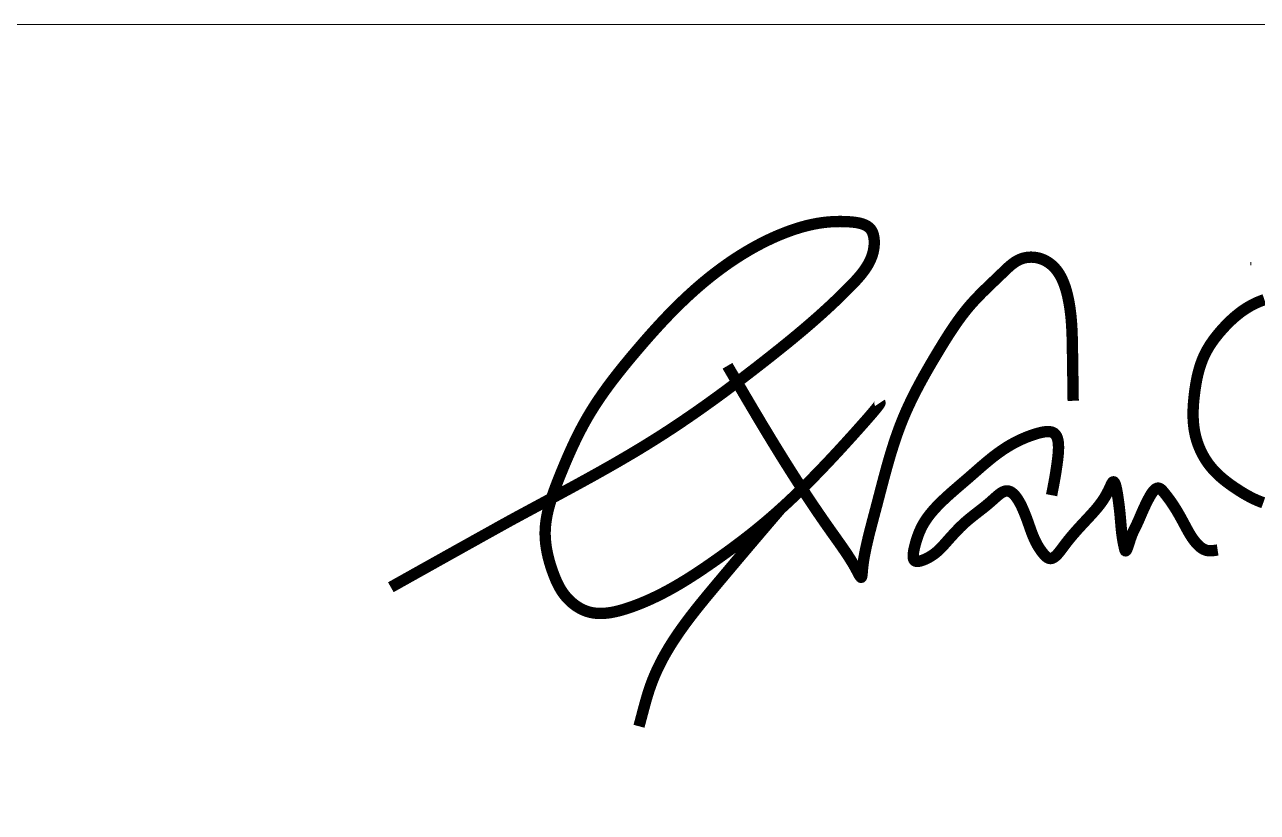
# Model space of a CAD drawing. Header units: metres. Extents: x -1559856 to -1559563, y 43807 to 43972.
# Drawn here: x -1559722.51 to -1559716.46, y 43886.98 to 43890.85 of the extents above; entities that cross this region are included whole.
import ezdxf

# ---------------------------------------------------------------- set-up
doc = ezdxf.new("R2010")
doc.units = ezdxf.units.M
doc.header["$LTSCALE"] = 750
doc.header["$MEASUREMENT"] = 0
doc.layers.get('0').update_dxf_attribs({"lineweight": 5})
doc.layers.add('LOCATION_PLAN', color=7, linetype='Continuous', lineweight=0)

msp = doc.modelspace()

# ---------------------------------------------------------------- linework, layer by layer
at = {"color": 7, "ltscale": 0.2}
msp.add_line((-1559729.0595, 43890.84643, -138700.08236), (-1559701.9239, 43890.84643, -138700.08236), dxfattribs=at)
at = {"color": 7}
msp.add_line((-1559716.49187, 43889.66715, -18333.44595), (-1559716.49187, 43889.68052, -18333.44595), dxfattribs=at)
at = {"color": 5, "lineweight": 100, "ltscale": 0.25, "const_width": 0.05565}
for points in [[(-1559720.71277, 43888.08669), (-1559720.71263, 43888.08677), (-1559720.71253, 43888.08683), (-1559720.7124, 43888.0869), (-1559720.71222, 43888.087), (-1559720.71199, 43888.08713), (-1559720.71169, 43888.0873), (-1559720.71149, 43888.08741), (-1559720.71127, 43888.08754), (-1559720.71101, 43888.08768), (-1559720.7107, 43888.08786), (-1559720.71034, 43888.08806), (-1559720.70991, 43888.0883), (-1559720.7094, 43888.08859), (-1559720.70879, 43888.08894), (-1559720.70843, 43888.08913), (-1559720.70805, 43888.08935), (-1559720.70762, 43888.08959), (-1559720.70716, 43888.08985), (-1559720.70664, 43888.09014), (-1559720.70607, 43888.09047), (-1559720.70543, 43888.09082), (-1559720.70473, 43888.09122), (-1559720.70395, 43888.09166), (-1559720.70307, 43888.09215), (-1559720.7021, 43888.09269), (-1559720.70157, 43888.09299), (-1559720.70101, 43888.09331), (-1559720.70041, 43888.09364), (-1559720.69978, 43888.09399), (-1559720.69912, 43888.09437), (-1559720.69841, 43888.09477), (-1559720.69765, 43888.09519), (-1559720.69685, 43888.09564), (-1559720.696, 43888.09612), (-1559720.69509, 43888.09663), (-1559720.69413, 43888.09717), (-1559720.6931, 43888.09775), (-1559720.692, 43888.09836), (-1559720.69083, 43888.09902), (-1559720.68958, 43888.09972), (-1559720.68824, 43888.10047), (-1559720.68681, 43888.10127), (-1559720.68528, 43888.10213), (-1559720.68364, 43888.10305), (-1559720.68278, 43888.10353), (-1559720.68188, 43888.10404), (-1559720.68095, 43888.10456), (-1559720.67999, 43888.10509), (-1559720.679, 43888.10565), (-1559720.67797, 43888.10623), (-1559720.6769, 43888.10683), (-1559720.67579, 43888.10745), (-1559720.67464, 43888.10809), (-1559720.67345, 43888.10876), (-1559720.67221, 43888.10946), (-1559720.67093, 43888.11018), (-1559720.66959, 43888.11092), (-1559720.66821, 43888.1117), (-1559720.66677, 43888.1125), (-1559720.66528, 43888.11334), (-1559720.66373, 43888.11421), (-1559720.66212, 43888.11511), (-1559720.66045, 43888.11605), (-1559720.65871, 43888.11702), (-1559720.6569, 43888.11803), (-1559720.65502, 43888.11908), (-1559720.65306, 43888.12018), (-1559720.65103, 43888.12132), (-1559720.64892, 43888.1225), (-1559720.64672, 43888.12373), (-1559720.64443, 43888.12501), (-1559720.64205, 43888.12635), (-1559720.63957, 43888.12773), (-1559720.63699, 43888.12918), (-1559720.63431, 43888.13068), (-1559720.63151, 43888.13224), (-1559720.63007, 43888.13305), (-1559720.6286, 43888.13387), (-1559720.6271, 43888.13471), (-1559720.62557, 43888.13557), (-1559720.62401, 43888.13644), (-1559720.62241, 43888.13734), (-1559720.62079, 43888.13825), (-1559720.61913, 43888.13917), (-1559720.61743, 43888.14012), (-1559720.6157, 43888.14109), (-1559720.61394, 43888.14208), (-1559720.61214, 43888.14308), (-1559720.6103, 43888.14411), (-1559720.60843, 43888.14516), (-1559720.60652, 43888.14623), (-1559720.60456, 43888.14732), (-1559720.60257, 43888.14843), (-1559720.60054, 43888.14957), (-1559720.59847, 43888.15073), (-1559720.59635, 43888.15191), (-1559720.59419, 43888.15312), (-1559720.59199, 43888.15435), (-1559720.58974, 43888.15561), (-1559720.58745, 43888.15689), (-1559720.58511, 43888.1582), (-1559720.58273, 43888.15953), (-1559720.58029, 43888.1609), (-1559720.57781, 43888.16228), (-1559720.57528, 43888.1637), (-1559720.5727, 43888.16514), (-1559720.57006, 43888.16662), (-1559720.56738, 43888.16812), (-1559720.56464, 43888.16965), (-1559720.56185, 43888.17121), (-1559720.559, 43888.1728), (-1559720.5561, 43888.17442), (-1559720.55314, 43888.17607), (-1559720.55013, 43888.17776), (-1559720.54706, 43888.17947), (-1559720.54393, 43888.18122), (-1559720.54075, 43888.183), (-1559720.5375, 43888.18482), (-1559720.53419, 43888.18667), (-1559720.53083, 43888.18855), (-1559720.5274, 43888.19046), (-1559720.52391, 43888.19241), (-1559720.52036, 43888.1944), (-1559720.51675, 43888.19642), (-1559720.51307, 43888.19847), (-1559720.50933, 43888.20056), (-1559720.50553, 43888.20269), (-1559720.50166, 43888.20485), (-1559720.49773, 43888.20704), (-1559720.49374, 43888.20927), (-1559720.48968, 43888.21154), (-1559720.48556, 43888.21384), (-1559720.48137, 43888.21618), (-1559720.47712, 43888.21855), (-1559720.47281, 43888.22096), (-1559720.46843, 43888.22341), (-1559720.464, 43888.22588), (-1559720.4595, 43888.2284), (-1559720.45494, 43888.23094), (-1559720.45032, 43888.23352), (-1559720.44564, 43888.23614), (-1559720.4409, 43888.23878), (-1559720.43611, 43888.24146), (-1559720.43126, 43888.24417), (-1559720.42635, 43888.2469), (-1559720.4214, 43888.24967), (-1559720.41639, 43888.25247), (-1559720.41133, 43888.25529), (-1559720.40623, 43888.25814), (-1559720.40108, 43888.26101), (-1559720.39589, 43888.26391), (-1559720.39066, 43888.26683), (-1559720.38539, 43888.26977), (-1559720.38008, 43888.27273), (-1559720.37474, 43888.27571), (-1559720.36938, 43888.2787), (-1559720.35857, 43888.28473), (-1559720.34768, 43888.29081), (-1559720.32579, 43888.30302), (-1559720.31485, 43888.30912), (-1559720.30395, 43888.3152), (-1559720.29313, 43888.32123), (-1559720.28776, 43888.32422), (-1559720.28243, 43888.32719), (-1559720.27713, 43888.33015), (-1559720.27187, 43888.33307), (-1559720.26666, 43888.33598), (-1559720.2615, 43888.33885), (-1559720.2564, 43888.34169), (-1559720.25135, 43888.3445), (-1559720.24637, 43888.34728), (-1559720.24146, 43888.35002), (-1559720.23661, 43888.35271), (-1559720.23184, 43888.35537), (-1559720.22715, 43888.35798), (-1559720.22254, 43888.36055), (-1559720.21802, 43888.36306), (-1559720.21358, 43888.36553), (-1559720.20923, 43888.36795), (-1559720.20498, 43888.37031), (-1559720.20083, 43888.37263), (-1559720.19677, 43888.37488), (-1559720.19281, 43888.37708), (-1559720.18896, 43888.37922), (-1559720.18521, 43888.38131), (-1559720.18156, 43888.38333), (-1559720.17803, 43888.3853), (-1559720.17459, 43888.3872), (-1559720.17127, 43888.38905), (-1559720.16805, 43888.39083), (-1559720.16495, 43888.39256), (-1559720.16195, 43888.39422), (-1559720.15905, 43888.39582), (-1559720.15627, 43888.39737), (-1559720.15359, 43888.39885), (-1559720.15101, 43888.40028), (-1559720.14854, 43888.40165), (-1559720.14616, 43888.40296), (-1559720.14389, 43888.40422), (-1559720.14172, 43888.40542), (-1559720.13964, 43888.40657), (-1559720.13765, 43888.40767), (-1559720.13575, 43888.40871), (-1559720.13395, 43888.40971), (-1559720.13222, 43888.41066), (-1559720.13058, 43888.41157), (-1559720.12901, 43888.41243), (-1559720.12752, 43888.41325), (-1559720.1261, 43888.41403), (-1559720.12475, 43888.41477), (-1559720.12346, 43888.41548), (-1559720.12223, 43888.41615), (-1559720.12106, 43888.41679), (-1559720.11994, 43888.4174), (-1559720.11887, 43888.41799), (-1559720.11784, 43888.41855), (-1559720.11686, 43888.41909), (-1559720.11591, 43888.41961), (-1559720.11409, 43888.42059), (-1559720.11237, 43888.42153), (-1559720.1107, 43888.42243), (-1559720.08434, 43888.4367), (-1559720.03158, 43888.46514), (-1559719.97878, 43888.49352), (-1559719.92598, 43888.52189), (-1559719.87322, 43888.55031), (-1559719.84685, 43888.56457), (-1559719.82051, 43888.57886), (-1559719.7942, 43888.5932), (-1559719.76791, 43888.6076), (-1559719.74166, 43888.62205), (-1559719.71545, 43888.63658), (-1559719.68928, 43888.65118), (-1559719.66315, 43888.66588), (-1559719.63708, 43888.68066), (-1559719.61106, 43888.69555), (-1559719.58511, 43888.71055), (-1559719.57215, 43888.71809), (-1559719.55921, 43888.72566), (-1559719.54629, 43888.73327), (-1559719.53339, 43888.7409), (-1559719.5205, 43888.74857), (-1559719.50763, 43888.75628), (-1559719.49479, 43888.76402), (-1559719.48196, 43888.77179), (-1559719.46915, 43888.77961), (-1559719.45637, 43888.78746), (-1559719.4436, 43888.79535), (-1559719.43086, 43888.80328), (-1559719.41814, 43888.81126), (-1559719.40544, 43888.81927), (-1559719.39276, 43888.82733), (-1559719.38011, 43888.83543), (-1559719.36749, 43888.84358), (-1559719.35488, 43888.85176), (-1559719.3423, 43888.85998), (-1559719.32974, 43888.86825), (-1559719.31721, 43888.87655), (-1559719.3047, 43888.88488), (-1559719.29221, 43888.89326), (-1559719.27975, 43888.90167), (-1559719.2673, 43888.91012), (-1559719.25489, 43888.9186), (-1559719.24249, 43888.92711), (-1559719.23012, 43888.93566), (-1559719.21777, 43888.94424), (-1559719.20544, 43888.95285), (-1559719.19314, 43888.96149), (-1559719.18086, 43888.97016), (-1559719.1686, 43888.97886), (-1559719.15636, 43888.98759), (-1559719.14415, 43888.99635), (-1559719.13196, 43889.00513), (-1559719.1198, 43889.01394), (-1559719.10765, 43889.02277), (-1559719.08343, 43889.04052), (-1559719.0593, 43889.05835), (-1559719.03526, 43889.07627), (-1559719.01131, 43889.09427), (-1559718.98745, 43889.11234), (-1559718.96368, 43889.13048), (-1559718.94, 43889.14868), (-1559718.91641, 43889.16693), (-1559718.89291, 43889.18523), (-1559718.86949, 43889.20358), (-1559718.84616, 43889.22196), (-1559718.82292, 43889.24039), (-1559718.79977, 43889.25889), (-1559718.77671, 43889.27747), (-1559718.76521, 43889.2868), (-1559718.75373, 43889.29616), (-1559718.74228, 43889.30555), (-1559718.73085, 43889.31498), (-1559718.71944, 43889.32444), (-1559718.70805, 43889.33394), (-1559718.69668, 43889.34348), (-1559718.68534, 43889.35307), (-1559718.67401, 43889.3627), (-1559718.66271, 43889.37239), (-1559718.65143, 43889.38212), (-1559718.64018, 43889.39191), (-1559718.62894, 43889.40176), (-1559718.61773, 43889.41166), (-1559718.60654, 43889.42163), (-1559718.59537, 43889.43166), (-1559718.58422, 43889.44176), (-1559718.5731, 43889.45193), (-1559718.56199, 43889.46217), (-1559718.55091, 43889.47249), (-1559718.53985, 43889.48288), (-1559718.52881, 43889.49335), (-1559718.5178, 43889.50391), (-1559718.5068, 43889.51455), (-1559718.49583, 43889.52527), (-1559718.48488, 43889.53609), (-1559718.47395, 43889.547), (-1559718.46305, 43889.558), (-1559718.45217, 43889.5691), (-1559718.44675, 43889.5747), (-1559718.44137, 43889.58033), (-1559718.43603, 43889.58599), (-1559718.43073, 43889.59169), (-1559718.42549, 43889.59743), (-1559718.42032, 43889.60322), (-1559718.41523, 43889.60906), (-1559718.41022, 43889.61496), (-1559718.40531, 43889.6209), (-1559718.40051, 43889.62691), (-1559718.39815, 43889.62993), (-1559718.39582, 43889.63298), (-1559718.39352, 43889.63603), (-1559718.39125, 43889.63911), (-1559718.38902, 43889.6422), (-1559718.38682, 43889.64531), (-1559718.38465, 43889.64844), (-1559718.38253, 43889.65158), (-1559718.38044, 43889.65475), (-1559718.37839, 43889.65793), (-1559718.37638, 43889.66113), (-1559718.37441, 43889.66436), (-1559718.37249, 43889.6676), (-1559718.37061, 43889.67086), (-1559718.36878, 43889.67415), (-1559718.36699, 43889.67746), (-1559718.36525, 43889.68078), (-1559718.36356, 43889.68413), (-1559718.36191, 43889.68751), (-1559718.36032, 43889.69091), (-1559718.35878, 43889.69433), (-1559718.3573, 43889.69777), (-1559718.35587, 43889.70124), (-1559718.35449, 43889.70473), (-1559718.35318, 43889.70825), (-1559718.35192, 43889.7118), (-1559718.35072, 43889.71537), (-1559718.34958, 43889.71896), (-1559718.3485, 43889.72259), (-1559718.34748, 43889.72624), (-1559718.34653, 43889.72992), (-1559718.34565, 43889.73362), (-1559718.34483, 43889.73736), (-1559718.34408, 43889.74112), (-1559718.3434, 43889.74492), (-1559718.34278, 43889.74874), (-1559718.34224, 43889.75259), (-1559718.34177, 43889.75648), (-1559718.34138, 43889.76039), (-1559718.34106, 43889.76433), (-1559718.34081, 43889.76831), (-1559718.34065, 43889.7723), (-1559718.34057, 43889.7763), (-1559718.34058, 43889.78031), (-1559718.34068, 43889.78432), (-1559718.34087, 43889.78831), (-1559718.34116, 43889.79228), (-1559718.34155, 43889.79623), (-1559718.34204, 43889.80014), (-1559718.34264, 43889.804), (-1559718.34335, 43889.80782), (-1559718.34375, 43889.80971), (-1559718.34418, 43889.81158), (-1559718.34464, 43889.81343), (-1559718.34512, 43889.81527), (-1559718.34564, 43889.81708), (-1559718.34619, 43889.81888), (-1559718.34677, 43889.82066), (-1559718.34738, 43889.82242), (-1559718.34802, 43889.82415), (-1559718.34869, 43889.82586), (-1559718.3494, 43889.82754), (-1559718.35014, 43889.8292), (-1559718.35091, 43889.83084), (-1559718.35172, 43889.83244), (-1559718.35256, 43889.83402), (-1559718.35344, 43889.83557), (-1559718.35435, 43889.83708), (-1559718.3553, 43889.83857), (-1559718.35628, 43889.84002), (-1559718.3573, 43889.84144), (-1559718.35836, 43889.84283), (-1559718.35945, 43889.84418), (-1559718.36058, 43889.8455), (-1559718.36175, 43889.84678), (-1559718.36295, 43889.84803), (-1559718.36418, 43889.84925), (-1559718.36545, 43889.85043), (-1559718.36675, 43889.85158), (-1559718.36809, 43889.8527), (-1559718.36945, 43889.85379), (-1559718.37085, 43889.85485), (-1559718.37227, 43889.85588), (-1559718.37373, 43889.85689), (-1559718.37521, 43889.85786), (-1559718.37672, 43889.8588), (-1559718.37826, 43889.85971), (-1559718.37982, 43889.8606), (-1559718.38142, 43889.86146), (-1559718.38303, 43889.8623), (-1559718.38467, 43889.8631), (-1559718.38634, 43889.86388), (-1559718.38803, 43889.86464), (-1559718.39147, 43889.86608), (-1559718.395, 43889.86742), (-1559718.39861, 43889.86867), (-1559718.40229, 43889.86984), (-1559718.40604, 43889.87092), (-1559718.40986, 43889.87192), (-1559718.41373, 43889.87284), (-1559718.41766, 43889.87369), (-1559718.42163, 43889.87447), (-1559718.42564, 43889.87518), (-1559718.42969, 43889.87584), (-1559718.43377, 43889.87643), (-1559718.43788, 43889.87697), (-1559718.44201, 43889.87746), (-1559718.44615, 43889.87791), (-1559718.4503, 43889.87831), (-1559718.45445, 43889.87867), (-1559718.4586, 43889.879), (-1559718.46688, 43889.87956), (-1559718.47509, 43889.88002), (-1559718.48325, 43889.88038), (-1559718.49134, 43889.88064), (-1559718.49938, 43889.8808), (-1559718.50736, 43889.88086), (-1559718.51529, 43889.88083), (-1559718.52316, 43889.8807), (-1559718.53097, 43889.88048), (-1559718.53874, 43889.88017), (-1559718.54646, 43889.87977), (-1559718.55412, 43889.87928), (-1559718.56174, 43889.8787), (-1559718.56932, 43889.87804), (-1559718.57685, 43889.87729), (-1559718.58434, 43889.87645), (-1559718.59179, 43889.87554), (-1559718.5992, 43889.87454), (-1559718.60657, 43889.87346), (-1559718.61391, 43889.8723), (-1559718.62121, 43889.87107), (-1559718.62847, 43889.86976), (-1559718.6357, 43889.86838), (-1559718.64291, 43889.86692), (-1559718.65008, 43889.86539), (-1559718.65723, 43889.86379), (-1559718.66434, 43889.86212), (-1559718.67144, 43889.86038), (-1559718.67851, 43889.85857), (-1559718.68556, 43889.8567), (-1559718.69259, 43889.85476), (-1559718.69959, 43889.85277), (-1559718.70659, 43889.85071), (-1559718.71356, 43889.84859), (-1559718.72052, 43889.84641), (-1559718.72747, 43889.84417), (-1559718.7344, 43889.84187), (-1559718.74133, 43889.83952), (-1559718.74825, 43889.83712), (-1559718.75515, 43889.83466), (-1559718.76205, 43889.83216), (-1559718.76895, 43889.8296), (-1559718.77583, 43889.82698), (-1559718.78271, 43889.82432), (-1559718.78957, 43889.82161), (-1559718.79643, 43889.81885), (-1559718.80327, 43889.81604), (-1559718.81011, 43889.81318), (-1559718.81694, 43889.81027), (-1559718.82375, 43889.80731), (-1559718.83056, 43889.80431), (-1559718.83735, 43889.80126), (-1559718.84413, 43889.79817), (-1559718.8509, 43889.79502), (-1559718.85766, 43889.79184), (-1559718.86441, 43889.78861), (-1559718.87114, 43889.78533), (-1559718.87786, 43889.78201), (-1559718.88457, 43889.77865), (-1559718.89127, 43889.77525), (-1559718.89795, 43889.7718), (-1559718.90461, 43889.76831), (-1559718.91127, 43889.76478), (-1559718.91791, 43889.76121), (-1559718.92453, 43889.7576), (-1559718.93114, 43889.75395), (-1559718.93773, 43889.75026), (-1559718.94431, 43889.74653), (-1559718.95087, 43889.74277), (-1559718.95742, 43889.73896), (-1559718.96395, 43889.73512), (-1559718.97046, 43889.73125), (-1559718.97695, 43889.72733), (-1559718.98343, 43889.72339), (-1559718.98989, 43889.7194), (-1559718.99634, 43889.71538), (-1559719.00276, 43889.71133), (-1559719.00917, 43889.70725), (-1559719.01556, 43889.70313), (-1559719.02192, 43889.69898), (-1559719.02827, 43889.69479), (-1559719.0346, 43889.69058), (-1559719.04091, 43889.68633), (-1559719.0472, 43889.68206), (-1559719.05347, 43889.67775), (-1559719.05972, 43889.67342), (-1559719.06595, 43889.66905), (-1559719.07216, 43889.66466), (-1559719.07834, 43889.66024), (-1559719.08451, 43889.65579), (-1559719.09065, 43889.65132), (-1559719.09677, 43889.64681), (-1559719.10286, 43889.64229), (-1559719.10894, 43889.63773), (-1559719.11499, 43889.63315), (-1559719.12102, 43889.62855), (-1559719.12702, 43889.62393), (-1559719.133, 43889.61928), (-1559719.13895, 43889.6146), (-1559719.15079, 43889.60519), (-1559719.16253, 43889.59569), (-1559719.17418, 43889.5861), (-1559719.18574, 43889.57643), (-1559719.19721, 43889.56667), (-1559719.20859, 43889.55684), (-1559719.21988, 43889.54692), (-1559719.23109, 43889.53692), (-1559719.24223, 43889.52685), (-1559719.25328, 43889.51671), (-1559719.26425, 43889.50649), (-1559719.27515, 43889.4962), (-1559719.28598, 43889.48584), (-1559719.29674, 43889.47541), (-1559719.30742, 43889.46492), (-1559719.31805, 43889.45436), (-1559719.3286, 43889.44374), (-1559719.33909, 43889.43305), (-1559719.34953, 43889.42231), (-1559719.3599, 43889.41151), (-1559719.37022, 43889.40066), (-1559719.38048, 43889.38975), (-1559719.39069, 43889.37879), (-1559719.40085, 43889.36777), (-1559719.41097, 43889.35671), (-1559719.42103, 43889.3456), (-1559719.43105, 43889.33445), (-1559719.44103, 43889.32325), (-1559719.45097, 43889.31201), (-1559719.46087, 43889.30073), (-1559719.47074, 43889.28941), (-1559719.48057, 43889.27805), (-1559719.49036, 43889.26666), (-1559719.50013, 43889.25523), (-1559719.50987, 43889.24377), (-1559719.51959, 43889.23228), (-1559719.52927, 43889.22076), (-1559719.53893, 43889.20921), (-1559719.54854, 43889.19762), (-1559719.55812, 43889.186), (-1559719.56764, 43889.17434), (-1559719.57712, 43889.16264), (-1559719.58654, 43889.1509), (-1559719.59591, 43889.13911), (-1559719.6052, 43889.12728), (-1559719.61443, 43889.11541), (-1559719.62359, 43889.10348), (-1559719.63267, 43889.09151), (-1559719.64166, 43889.07948), (-1559719.65057, 43889.0674), (-1559719.65939, 43889.05526), (-1559719.66812, 43889.04307), (-1559719.67674, 43889.03082), (-1559719.68526, 43889.01851), (-1559719.69367, 43889.00614), (-1559719.69784, 43888.99993), (-1559719.70197, 43888.9937), (-1559719.70608, 43888.98746), (-1559719.71015, 43888.9812), (-1559719.71419, 43888.97492), (-1559719.71821, 43888.96863), (-1559719.72219, 43888.96232), (-1559719.72614, 43888.95599), (-1559719.73006, 43888.94965), (-1559719.73394, 43888.94328), (-1559719.73779, 43888.9369), (-1559719.7416, 43888.9305), (-1559719.74538, 43888.92408), (-1559719.74913, 43888.91765), (-1559719.75284, 43888.91119), (-1559719.75652, 43888.90472), (-1559719.76016, 43888.89823), (-1559719.76377, 43888.89172), (-1559719.76735, 43888.88519), (-1559719.7709, 43888.87865), (-1559719.77442, 43888.87209), (-1559719.77791, 43888.86551), (-1559719.78137, 43888.85892), (-1559719.78481, 43888.8523), (-1559719.79159, 43888.83903), (-1559719.79826, 43888.82569), (-1559719.80483, 43888.81229), (-1559719.81131, 43888.79883), (-1559719.81769, 43888.7853), (-1559719.82399, 43888.77172), (-1559719.8302, 43888.75808), (-1559719.83634, 43888.74438), (-1559719.8424, 43888.73063), (-1559719.8484, 43888.71682), (-1559719.85433, 43888.70296), (-1559719.86021, 43888.68905), (-1559719.86604, 43888.67509), (-1559719.87181, 43888.66108), (-1559719.87755, 43888.64703), (-1559719.88324, 43888.63292), (-1559719.88891, 43888.61878), (-1559719.89452, 43888.60459), (-1559719.90007, 43888.59036), (-1559719.90551, 43888.57609), (-1559719.90818, 43888.56893), (-1559719.91082, 43888.56177), (-1559719.91342, 43888.5546), (-1559719.91597, 43888.54742), (-1559719.91848, 43888.54022), (-1559719.92094, 43888.53302), (-1559719.92334, 43888.52581), (-1559719.92569, 43888.51859), (-1559719.92797, 43888.51136), (-1559719.93019, 43888.50412), (-1559719.93234, 43888.49687), (-1559719.93442, 43888.48961), (-1559719.93643, 43888.48234), (-1559719.93836, 43888.47506), (-1559719.9402, 43888.46777), (-1559719.94196, 43888.46047), (-1559719.94363, 43888.45317), (-1559719.9452, 43888.44585), (-1559719.94668, 43888.43853), (-1559719.94806, 43888.4312), (-1559719.94934, 43888.42386), (-1559719.95051, 43888.41651), (-1559719.95156, 43888.40915), (-1559719.95251, 43888.40179), (-1559719.95333, 43888.39441), (-1559719.95404, 43888.38703), (-1559719.95462, 43888.37964), (-1559719.95507, 43888.37224), (-1559719.95524, 43888.36854), (-1559719.95539, 43888.36483), (-1559719.9555, 43888.36113), (-1559719.95557, 43888.35742), (-1559719.95561, 43888.35371), (-1559719.95562, 43888.35), (-1559719.95559, 43888.34628), (-1559719.95552, 43888.34257), (-1559719.95543, 43888.33885), (-1559719.9553, 43888.33514), (-1559719.95494, 43888.3277), (-1559719.95445, 43888.32026), (-1559719.95384, 43888.31282), (-1559719.9531, 43888.30538), (-1559719.95225, 43888.29794), (-1559719.95128, 43888.2905), (-1559719.95019, 43888.28307), (-1559719.949, 43888.27565), (-1559719.9477, 43888.26823), (-1559719.94629, 43888.26082), (-1559719.94478, 43888.25342), (-1559719.94317, 43888.24604), (-1559719.94146, 43888.23866), (-1559719.93967, 43888.2313), (-1559719.93778, 43888.22396), (-1559719.9358, 43888.21663), (-1559719.93374, 43888.20933), (-1559719.9316, 43888.20204), (-1559719.92939, 43888.19477), (-1559719.92709, 43888.18753), (-1559719.92473, 43888.18031), (-1559719.92229, 43888.17312), (-1559719.91979, 43888.16595), (-1559719.91722, 43888.15881), (-1559719.9146, 43888.15171), (-1559719.9119, 43888.14463), (-1559719.90914, 43888.1376), (-1559719.9063, 43888.1306), (-1559719.90337, 43888.12366), (-1559719.90034, 43888.11677), (-1559719.8972, 43888.10994), (-1559719.8956, 43888.10654), (-1559719.89396, 43888.10317), (-1559719.89229, 43888.09981), (-1559719.89058, 43888.09647), (-1559719.88885, 43888.09314), (-1559719.88708, 43888.08984), (-1559719.88528, 43888.08656), (-1559719.88344, 43888.08329), (-1559719.88156, 43888.08005), (-1559719.87965, 43888.07683), (-1559719.8777, 43888.07363), (-1559719.8757, 43888.07045), (-1559719.87367, 43888.0673), (-1559719.87159, 43888.06417), (-1559719.86947, 43888.06107), (-1559719.86731, 43888.05799), (-1559719.8651, 43888.05493), (-1559719.86284, 43888.05191), (-1559719.86054, 43888.04891), (-1559719.85819, 43888.04594), (-1559719.85579, 43888.043), (-1559719.85334, 43888.04008), (-1559719.85084, 43888.0372), (-1559719.8483, 43888.03435), (-1559719.84571, 43888.03154), (-1559719.84308, 43888.02876), (-1559719.84041, 43888.02601), (-1559719.83769, 43888.02331), (-1559719.83493, 43888.02064), (-1559719.83213, 43888.01801), (-1559719.8293, 43888.01542), (-1559719.82642, 43888.01288), (-1559719.82351, 43888.01037), (-1559719.82056, 43888.00792), (-1559719.81757, 43888.0055), (-1559719.81455, 43888.00314), (-1559719.8115, 43888.00082), (-1559719.80841, 43887.99856), (-1559719.80529, 43887.99634), (-1559719.80214, 43887.99418), (-1559719.79896, 43887.99207), (-1559719.79575, 43887.99001), (-1559719.79251, 43887.98801), (-1559719.78925, 43887.98607), (-1559719.78596, 43887.98419), (-1559719.78265, 43887.98236), (-1559719.77931, 43887.9806), (-1559719.77594, 43887.97889), (-1559719.77256, 43887.97725), (-1559719.76915, 43887.97568), (-1559719.76573, 43887.97417), (-1559719.76228, 43887.97272), (-1559719.75881, 43887.97135), (-1559719.75533, 43887.97004), (-1559719.75183, 43887.96881), (-1559719.74832, 43887.96764), (-1559719.74479, 43887.96655), (-1559719.74124, 43887.96553), (-1559719.73768, 43887.96459), (-1559719.73411, 43887.96371), (-1559719.73053, 43887.9629), (-1559719.72693, 43887.96216), (-1559719.72332, 43887.96148), (-1559719.7197, 43887.96087), (-1559719.71606, 43887.96032), (-1559719.71242, 43887.95984), (-1559719.70876, 43887.95942), (-1559719.7051, 43887.95906), (-1559719.70142, 43887.95876), (-1559719.69773, 43887.95852), (-1559719.69404, 43887.95834), (-1559719.69033, 43887.95821), (-1559719.68662, 43887.95815), (-1559719.6829, 43887.95813), (-1559719.67917, 43887.95817), (-1559719.67544, 43887.95826), (-1559719.6717, 43887.95841), (-1559719.66795, 43887.9586), (-1559719.66419, 43887.95884), (-1559719.66043, 43887.95914), (-1559719.65667, 43887.95947), (-1559719.65289, 43887.95986), (-1559719.64912, 43887.96029), (-1559719.64534, 43887.96077), (-1559719.64156, 43887.96128), (-1559719.63777, 43887.96184), (-1559719.63398, 43887.96244), (-1559719.63019, 43887.96309), (-1559719.6264, 43887.96376), (-1559719.6226, 43887.96448), (-1559719.6188, 43887.96524), (-1559719.615, 43887.96603), (-1559719.61121, 43887.96685), (-1559719.60741, 43887.96771), (-1559719.59981, 43887.96952), (-1559719.59222, 43887.97145), (-1559719.58463, 43887.97349), (-1559719.57706, 43887.97564), (-1559719.5695, 43887.97789), (-1559719.56196, 43887.98022), (-1559719.55443, 43887.98263), (-1559719.54693, 43887.9851), (-1559719.53946, 43887.98764), (-1559719.53201, 43887.99024), (-1559719.5246, 43887.99288), (-1559719.51721, 43887.99558), (-1559719.50985, 43887.99833), (-1559719.50252, 43888.00113), (-1559719.49522, 43888.00397), (-1559719.48795, 43888.00687), (-1559719.48071, 43888.00981), (-1559719.4735, 43888.01279), (-1559719.46632, 43888.01582), (-1559719.45916, 43888.01889), (-1559719.45204, 43888.02201), (-1559719.44494, 43888.02516), (-1559719.43787, 43888.02836), (-1559719.43083, 43888.0316), (-1559719.42382, 43888.03487), (-1559719.41684, 43888.03819), (-1559719.40989, 43888.04154), (-1559719.40296, 43888.04492), (-1559719.39607, 43888.04834), (-1559719.3892, 43888.0518), (-1559719.38236, 43888.05528), (-1559719.37555, 43888.0588), (-1559719.36877, 43888.06235), (-1559719.36202, 43888.06593), (-1559719.35529, 43888.06954), (-1559719.3486, 43888.07317), (-1559719.34193, 43888.07683), (-1559719.33529, 43888.08052), (-1559719.32868, 43888.08423), (-1559719.32209, 43888.08797), (-1559719.31554, 43888.09173), (-1559719.30901, 43888.09551), (-1559719.30251, 43888.09931), (-1559719.29604, 43888.10314), (-1559719.2896, 43888.10698), (-1559719.2768, 43888.11472), (-1559719.26411, 43888.12252), (-1559719.25154, 43888.13037), (-1559719.23907, 43888.13828), (-1559719.22672, 43888.14623), (-1559719.21448, 43888.15421), (-1559719.20234, 43888.16221), (-1559719.19032, 43888.17024), (-1559719.17841, 43888.17827), (-1559719.16661, 43888.1863), (-1559719.15492, 43888.19433), (-1559719.14333, 43888.20235), (-1559719.13186, 43888.21034), (-1559719.12049, 43888.21831), (-1559719.10924, 43888.22624), (-1559719.09808, 43888.23414), (-1559719.08702, 43888.24202), (-1559719.07606, 43888.24989), (-1559719.06518, 43888.25774), (-1559719.05438, 43888.26558), (-1559719.04367, 43888.27342), (-1559719.03303, 43888.28126), (-1559719.02246, 43888.28911), (-1559719.01195, 43888.29697), (-1559719.0015, 43888.30484), (-1559718.99111, 43888.31274), (-1559718.98077, 43888.32066), (-1559718.97048, 43888.32861), (-1559718.96022, 43888.33659), (-1559718.95001, 43888.34462), (-1559718.93982, 43888.35269), (-1559718.92967, 43888.36081), (-1559718.91954, 43888.36898), (-1559718.90942, 43888.37721), (-1559718.89932, 43888.38551), (-1559718.88923, 43888.39388), (-1559718.87914, 43888.40231), (-1559718.86905, 43888.41083), (-1559718.85896, 43888.41943), (-1559718.84885, 43888.42812), (-1559718.83873, 43888.4369), (-1559718.8286, 43888.44578), (-1559718.81844, 43888.45476), (-1559718.80825, 43888.46385), (-1559718.79802, 43888.47305), (-1559718.78776, 43888.48236), (-1559718.78262, 43888.48707), (-1559718.77746, 43888.4918), (-1559718.77229, 43888.49657), (-1559718.76711, 43888.50137), (-1559718.76192, 43888.5062), (-1559718.75671, 43888.51106), (-1559718.75149, 43888.51596), (-1559718.74625, 43888.5209), (-1559718.741, 43888.52586), (-1559718.73573, 43888.53087), (-1559718.73045, 43888.53591), (-1559718.72515, 43888.54099), (-1559718.71983, 43888.5461), (-1559718.71449, 43888.55126), (-1559718.70913, 43888.55645), (-1559718.70376, 43888.56168), (-1559718.69836, 43888.56695), (-1559718.69295, 43888.57226), (-1559718.68751, 43888.57762), (-1559718.68205, 43888.58301), (-1559718.67657, 43888.58845), (-1559718.67107, 43888.59393), (-1559718.66554, 43888.59946), (-1559718.65999, 43888.60503), (-1559718.65442, 43888.61064), (-1559718.64882, 43888.6163), (-1559718.64319, 43888.622), (-1559718.63754, 43888.62776), (-1559718.63186, 43888.63355), (-1559718.62615, 43888.6394), (-1559718.62042, 43888.6453), (-1559718.61465, 43888.65124), (-1559718.60886, 43888.65723), (-1559718.60304, 43888.66328), (-1559718.59718, 43888.66937), (-1559718.5913, 43888.67552), (-1559718.58538, 43888.68172), (-1559718.57943, 43888.68797), (-1559718.57345, 43888.69427), (-1559718.56744, 43888.70063), (-1559718.56139, 43888.70704), (-1559718.55531, 43888.71351), (-1559718.54919, 43888.72003), (-1559718.54304, 43888.72661), (-1559718.53685, 43888.73325), (-1559718.53062, 43888.73994), (-1559718.52435, 43888.7467), (-1559718.51805, 43888.75351), (-1559718.51171, 43888.76038), (-1559718.50533, 43888.76731), (-1559718.49891, 43888.7743), (-1559718.49245, 43888.78135), (-1559718.48595, 43888.78846), (-1559718.47941, 43888.79563), (-1559718.47282, 43888.80287), (-1559718.4662, 43888.81017), (-1559718.45953, 43888.81754), (-1559718.45281, 43888.82497), (-1559718.44605, 43888.83246), (-1559718.43925, 43888.84002), (-1559718.4324, 43888.84765), (-1559718.4255, 43888.85535), (-1559718.41856, 43888.86311), (-1559718.41159, 43888.87092), (-1559718.39766, 43888.88659), (-1559718.39077, 43888.89437), (-1559718.38736, 43888.89824), (-1559718.38397, 43888.90209), (-1559718.38061, 43888.9059), (-1559718.37729, 43888.90969), (-1559718.37401, 43888.91344), (-1559718.37077, 43888.91715), (-1559718.36757, 43888.92082), (-1559718.36443, 43888.92445), (-1559718.36133, 43888.92802), (-1559718.3583, 43888.93154), (-1559718.35533, 43888.93499), (-1559718.35242, 43888.93839), (-1559718.34958, 43888.94172), (-1559718.34682, 43888.94497), (-1559718.34413, 43888.94816), (-1559718.34153, 43888.95126), (-1559718.33901, 43888.95428), (-1559718.33658, 43888.95721), (-1559718.3354, 43888.95864), (-1559718.33424, 43888.96005), (-1559718.33311, 43888.96143), (-1559718.332, 43888.96279), (-1559718.33091, 43888.96413), (-1559718.32986, 43888.96544), (-1559718.32882, 43888.96672), (-1559718.32782, 43888.96798), (-1559718.32684, 43888.96921), (-1559718.32589, 43888.97042), (-1559718.32497, 43888.97159), (-1559718.32408, 43888.97274), (-1559718.32321, 43888.97386), (-1559718.32238, 43888.97495), (-1559718.32157, 43888.97601), (-1559718.3208, 43888.97704), (-1559718.32005, 43888.97803), (-1559718.31934, 43888.979), (-1559718.31866, 43888.97994), (-1559718.31801, 43888.98084), (-1559718.3174, 43888.98171), (-1559718.31682, 43888.98254), (-1559718.31627, 43888.98334), (-1559718.31576, 43888.98411), (-1559718.31528, 43888.98484), (-1559718.31484, 43888.98554), (-1559718.31443, 43888.9862), (-1559718.31406, 43888.98683), (-1559718.31373, 43888.98742), (-1559718.31343, 43888.98797), (-1559718.31318, 43888.98848), (-1559718.31296, 43888.98895), (-1559718.31278, 43888.98939), (-1559718.31263, 43888.98978), (-1559718.31253, 43888.99014), (-1559718.31247, 43888.99045), (-1559718.31245, 43888.99072), (-1559718.31247, 43888.99096), (-1559718.31253, 43888.99115), (-1559718.31263, 43888.9913)], [(-1559719.06083, 43889.17297), (-1559719.00095, 43889.07059), (-1559718.97087, 43889.01939), (-1559718.94065, 43888.9682), (-1559718.91023, 43888.91701), (-1559718.89492, 43888.89142), (-1559718.87955, 43888.86583), (-1559718.8641, 43888.84023), (-1559718.84857, 43888.81464), (-1559718.83295, 43888.78905), (-1559718.81724, 43888.76346), (-1559718.80142, 43888.73787), (-1559718.7855, 43888.71228), (-1559718.76946, 43888.68669), (-1559718.75331, 43888.6611), (-1559718.73703, 43888.63551), (-1559718.72061, 43888.60993), (-1559718.70406, 43888.58434), (-1559718.68736, 43888.55876), (-1559718.67051, 43888.53318), (-1559718.6535, 43888.5076), (-1559718.63633, 43888.48202), (-1559718.61899, 43888.45644), (-1559718.60147, 43888.43086), (-1559718.58376, 43888.40528), (-1559718.56587, 43888.37971), (-1559718.54778, 43888.35413), (-1559718.52957, 43888.32857), (-1559718.51144, 43888.30304), (-1559718.50249, 43888.2903), (-1559718.49364, 43888.27758), (-1559718.48494, 43888.26489), (-1559718.4764, 43888.25222), (-1559718.46806, 43888.23958), (-1559718.45995, 43888.22697), (-1559718.45599, 43888.22068), (-1559718.4521, 43888.2144), (-1559718.44827, 43888.20814), (-1559718.44453, 43888.20188), (-1559718.44086, 43888.19563), (-1559718.43728, 43888.1894), (-1559718.43378, 43888.18317), (-1559718.43037, 43888.17696), (-1559718.42705, 43888.17077), (-1559718.42384, 43888.16458), (-1559718.42071, 43888.15841), (-1559718.41912, 43888.1553), (-1559718.41745, 43888.15215), (-1559718.41562, 43888.14892), (-1559718.41359, 43888.1456), (-1559718.41247, 43888.1439), (-1559718.41129, 43888.14216), (-1559718.41002, 43888.14039), (-1559718.40867, 43888.13859), (-1559718.40797, 43888.13773), (-1559718.40728, 43888.13695), (-1559718.40661, 43888.13629), (-1559718.40596, 43888.13578), (-1559718.40534, 43888.13546), (-1559718.40478, 43888.13537), (-1559718.40426, 43888.13551), (-1559718.40378, 43888.13585), (-1559718.40335, 43888.13637), (-1559718.40296, 43888.13705), (-1559718.40261, 43888.13789), (-1559718.40229, 43888.13884), (-1559718.402, 43888.1399), (-1559718.40174, 43888.14105), (-1559718.40131, 43888.14352), (-1559718.40095, 43888.1461), (-1559718.40066, 43888.14863), (-1559718.40042, 43888.15097), (-1559718.40021, 43888.15313), (-1559718.40003, 43888.15513), (-1559718.39988, 43888.157), (-1559718.39974, 43888.15876), (-1559718.39962, 43888.16044), (-1559718.39914, 43888.16691), (-1559718.39858, 43888.17342), (-1559718.39794, 43888.18001), (-1559718.39722, 43888.18666), (-1559718.39643, 43888.19338), (-1559718.39555, 43888.20017), (-1559718.39461, 43888.20702), (-1559718.39359, 43888.21394), (-1559718.39251, 43888.22091), (-1559718.39136, 43888.22794), (-1559718.39014, 43888.23503), (-1559718.38887, 43888.24217), (-1559718.38753, 43888.24936), (-1559718.38614, 43888.2566), (-1559718.38469, 43888.26388), (-1559718.38319, 43888.27121), (-1559718.38005, 43888.28599), (-1559718.37672, 43888.30092), (-1559718.37323, 43888.31598), (-1559718.3696, 43888.33115), (-1559718.36585, 43888.34642), (-1559718.36198, 43888.36176), (-1559718.35803, 43888.37716), (-1559718.34995, 43888.40807), (-1559718.34173, 43888.439), (-1559718.33354, 43888.4698), (-1559718.3295, 43888.48512), (-1559718.3255, 43888.50036), (-1559718.32152, 43888.51554), (-1559718.31758, 43888.53065), (-1559718.30975, 43888.56068), (-1559718.30194, 43888.59046), (-1559718.29412, 43888.61999), (-1559718.28622, 43888.64929), (-1559718.28223, 43888.66386), (-1559718.2782, 43888.67837), (-1559718.27413, 43888.69283), (-1559718.27001, 43888.70723), (-1559718.26584, 43888.72159), (-1559718.2616, 43888.73589), (-1559718.2573, 43888.75014), (-1559718.25292, 43888.76435), (-1559718.24845, 43888.7785), (-1559718.24391, 43888.79261), (-1559718.23926, 43888.80668), (-1559718.23452, 43888.8207), (-1559718.22967, 43888.83467), (-1559718.22471, 43888.84861), (-1559718.21963, 43888.8625), (-1559718.21442, 43888.87636), (-1559718.20908, 43888.89018), (-1559718.20361, 43888.90395), (-1559718.19799, 43888.9177), (-1559718.19222, 43888.9314), (-1559718.1863, 43888.94507), (-1559718.18025, 43888.95871), (-1559718.17407, 43888.97231), (-1559718.16775, 43888.98588), (-1559718.16131, 43888.99942), (-1559718.15475, 43889.01293), (-1559718.14807, 43889.0264), (-1559718.14128, 43889.03985), (-1559718.13439, 43889.05327), (-1559718.1274, 43889.06665), (-1559718.12031, 43889.08001), (-1559718.11313, 43889.09334), (-1559718.10587, 43889.10665), (-1559718.09852, 43889.11992), (-1559718.0911, 43889.13318), (-1559718.08361, 43889.1464), (-1559718.07605, 43889.1596), (-1559718.06843, 43889.17278), (-1559718.05303, 43889.19907), (-1559718.03743, 43889.22527), (-1559718.02169, 43889.25139), (-1559718.00582, 43889.27742), (-1559717.99782, 43889.29038), (-1559717.98977, 43889.3033), (-1559717.98165, 43889.31616), (-1559717.97346, 43889.32896), (-1559717.96519, 43889.34168), (-1559717.95683, 43889.35432), (-1559717.94837, 43889.36686), (-1559717.93981, 43889.37931), (-1559717.93113, 43889.39164), (-1559717.92232, 43889.40386), (-1559717.91337, 43889.41595), (-1559717.90429, 43889.4279), (-1559717.89505, 43889.4397), (-1559717.88565, 43889.45135), (-1559717.87609, 43889.46283), (-1559717.86634, 43889.47414), (-1559717.85642, 43889.48528), (-1559717.84633, 43889.49627), (-1559717.83609, 43889.50713), (-1559717.82571, 43889.51788), (-1559717.8152, 43889.52853), (-1559717.80458, 43889.53911), (-1559717.79385, 43889.54964), (-1559717.78303, 43889.56013), (-1559717.77213, 43889.57061), (-1559717.76116, 43889.58109), (-1559717.73908, 43889.60214), (-1559717.72799, 43889.61274), (-1559717.71688, 43889.62343), (-1559717.70576, 43889.63421), (-1559717.69459, 43889.64497), (-1559717.68895, 43889.65028), (-1559717.68326, 43889.6555), (-1559717.67751, 43889.66061), (-1559717.67168, 43889.66558), (-1559717.66576, 43889.67038), (-1559717.65974, 43889.67498), (-1559717.65669, 43889.6772), (-1559717.65361, 43889.67936), (-1559717.65049, 43889.68146), (-1559717.64735, 43889.6835), (-1559717.64417, 43889.68546), (-1559717.64095, 43889.68735), (-1559717.6377, 43889.68916), (-1559717.63441, 43889.6909), (-1559717.63107, 43889.69255), (-1559717.62769, 43889.69411), (-1559717.62427, 43889.69558), (-1559717.62081, 43889.69696), (-1559717.61729, 43889.69825), (-1559717.61374, 43889.69943), (-1559717.61013, 43889.70051), (-1559717.60649, 43889.7015), (-1559717.60281, 43889.70239), (-1559717.5991, 43889.70317), (-1559717.59536, 43889.70386), (-1559717.5916, 43889.70445), (-1559717.58781, 43889.70494), (-1559717.584, 43889.70533), (-1559717.58018, 43889.70562), (-1559717.57635, 43889.70581), (-1559717.57251, 43889.70591), (-1559717.56866, 43889.7059), (-1559717.56481, 43889.70579), (-1559717.56097, 43889.70559), (-1559717.55713, 43889.70528), (-1559717.5533, 43889.70488), (-1559717.54948, 43889.70438), (-1559717.54568, 43889.70377), (-1559717.5419, 43889.70307), (-1559717.53814, 43889.70227), (-1559717.53441, 43889.70137), (-1559717.5307, 43889.70038), (-1559717.52703, 43889.69929), (-1559717.52338, 43889.69811), (-1559717.51977, 43889.69684), (-1559717.51619, 43889.69548), (-1559717.51265, 43889.69403), (-1559717.50915, 43889.6925), (-1559717.50569, 43889.69089), (-1559717.50227, 43889.6892), (-1559717.4989, 43889.68743), (-1559717.49557, 43889.68558), (-1559717.49229, 43889.68366), (-1559717.48906, 43889.68166), (-1559717.48588, 43889.67959), (-1559717.48276, 43889.67746), (-1559717.47969, 43889.67525), (-1559717.47668, 43889.67298), (-1559717.47373, 43889.67065), (-1559717.47084, 43889.66826), (-1559717.46801, 43889.6658), (-1559717.46524, 43889.66329), (-1559717.46253, 43889.66072), (-1559717.45988, 43889.65809), (-1559717.45729, 43889.65541), (-1559717.45476, 43889.65267), (-1559717.45228, 43889.64989), (-1559717.44985, 43889.64705), (-1559717.44749, 43889.64416), (-1559717.44517, 43889.64122), (-1559717.44291, 43889.63823), (-1559717.4407, 43889.6352), (-1559717.43855, 43889.63213), (-1559717.43644, 43889.62901), (-1559717.43238, 43889.62264), (-1559717.42851, 43889.61612), (-1559717.42483, 43889.60944), (-1559717.42134, 43889.60263), (-1559717.41801, 43889.59569), (-1559717.41486, 43889.58863), (-1559717.41187, 43889.58147), (-1559717.40904, 43889.5742), (-1559717.40636, 43889.56685), (-1559717.40382, 43889.55942), (-1559717.40142, 43889.55193), (-1559717.39915, 43889.54438), (-1559717.397, 43889.53678), (-1559717.39498, 43889.52915), (-1559717.39307, 43889.52149), (-1559717.39126, 43889.51381), (-1559717.38956, 43889.50613), (-1559717.38795, 43889.49845), (-1559717.38642, 43889.49079), (-1559717.38499, 43889.48314), (-1559717.38363, 43889.4755), (-1559717.38235, 43889.46788), (-1559717.38115, 43889.46028), (-1559717.38003, 43889.45268), (-1559717.37898, 43889.4451), (-1559717.37799, 43889.43753), (-1559717.37622, 43889.42242), (-1559717.37469, 43889.40735), (-1559717.37338, 43889.39232), (-1559717.37228, 43889.37731), (-1559717.37135, 43889.36233), (-1559717.37059, 43889.34736), (-1559717.36996, 43889.33241), (-1559717.36946, 43889.31746), (-1559717.36905, 43889.30252), (-1559717.36843, 43889.27262), (-1559717.36795, 43889.24267), (-1559717.3675, 43889.21265), (-1559717.36704, 43889.18256), (-1559717.36616, 43889.12222), (-1559717.36528, 43889.06172), (-1559717.36442, 43889.00114)], [(-1559716.42612, 43889.49726), (-1559716.43907, 43889.49274), (-1559716.45184, 43889.48777), (-1559716.46441, 43889.48237), (-1559716.47677, 43889.47654), (-1559716.48891, 43889.47029), (-1559716.5008, 43889.46363), (-1559716.51247, 43889.45659), (-1559716.5239, 43889.44918), (-1559716.53512, 43889.44142), (-1559716.54611, 43889.43332), (-1559716.55689, 43889.42491), (-1559716.56746, 43889.41621), (-1559716.57783, 43889.40724), (-1559716.588, 43889.398), (-1559716.59797, 43889.38853), (-1559716.60775, 43889.37884), (-1559716.61734, 43889.36894), (-1559716.62676, 43889.35887), (-1559716.63599, 43889.34863), (-1559716.64505, 43889.33824), (-1559716.6539, 43889.32769), (-1559716.66252, 43889.31698), (-1559716.6709, 43889.3061), (-1559716.679, 43889.29506), (-1559716.6868, 43889.28384), (-1559716.69429, 43889.27244), (-1559716.70143, 43889.26086), (-1559716.70821, 43889.24909), (-1559716.71459, 43889.23713), (-1559716.72057, 43889.22498), (-1559716.72613, 43889.21264), (-1559716.73129, 43889.20011), (-1559716.73606, 43889.18741), (-1559716.74047, 43889.17456), (-1559716.74454, 43889.16157), (-1559716.74829, 43889.14845), (-1559716.75172, 43889.1352), (-1559716.75487, 43889.12186), (-1559716.75775, 43889.10842), (-1559716.76038, 43889.0949), (-1559716.76278, 43889.08131), (-1559716.76697, 43889.05398), (-1559716.77046, 43889.02654), (-1559716.77326, 43888.99905), (-1559716.77435, 43888.98531), (-1559716.7752, 43888.97157), (-1559716.7758, 43888.95785), (-1559716.77612, 43888.94415), (-1559716.77613, 43888.93046), (-1559716.77581, 43888.91681), (-1559716.77515, 43888.9032), (-1559716.77411, 43888.88962), (-1559716.77268, 43888.87609), (-1559716.77084, 43888.86261), (-1559716.76855, 43888.84919), (-1559716.7658, 43888.83583), (-1559716.76258, 43888.82254), (-1559716.75887, 43888.80935), (-1559716.7547, 43888.79626), (-1559716.75006, 43888.78332), (-1559716.74496, 43888.77053), (-1559716.73942, 43888.75792), (-1559716.73343, 43888.74552), (-1559716.72702, 43888.73335), (-1559716.72017, 43888.72142), (-1559716.7129, 43888.70977), (-1559716.70523, 43888.69842), (-1559716.69715, 43888.68738), (-1559716.68867, 43888.67668), (-1559716.67982, 43888.66632), (-1559716.67062, 43888.65627), (-1559716.66109, 43888.64652), (-1559716.65125, 43888.63706), (-1559716.64114, 43888.62788), (-1559716.63076, 43888.61895), (-1559716.62015, 43888.61028), (-1559716.60933, 43888.60183), (-1559716.59833, 43888.5936), (-1559716.58716, 43888.58557), (-1559716.57584, 43888.57772), (-1559716.55289, 43888.56255), (-1559716.54128, 43888.5552), (-1559716.52958, 43888.54805), (-1559716.51778, 43888.54111), (-1559716.50586, 43888.53443), (-1559716.49383, 43888.52802), (-1559716.48166, 43888.52191), (-1559716.46936, 43888.51615), (-1559716.4569, 43888.51074), (-1559716.44429, 43888.50572), (-1559716.43151, 43888.50111)], [(-1559717.47039, 43888.53824), (-1559717.46504, 43888.56548), (-1559717.46238, 43888.57929), (-1559717.45973, 43888.59332), (-1559717.45709, 43888.60766), (-1559717.45448, 43888.62238), (-1559717.4519, 43888.63755), (-1559717.44934, 43888.65326), (-1559717.44682, 43888.66957), (-1559717.44434, 43888.68657), (-1559717.44312, 43888.69535), (-1559717.44191, 43888.70432), (-1559717.43965, 43888.72265), (-1559717.43781, 43888.74118), (-1559717.43713, 43888.75039), (-1559717.43665, 43888.75949), (-1559717.4364, 43888.76844), (-1559717.43642, 43888.77718), (-1559717.43673, 43888.78566), (-1559717.43737, 43888.79383), (-1559717.43837, 43888.80165), (-1559717.43976, 43888.80905), (-1559717.44157, 43888.81599), (-1559717.44384, 43888.82242), (-1559717.44515, 43888.82542), (-1559717.44659, 43888.82828), (-1559717.44815, 43888.83099), (-1559717.44985, 43888.83353), (-1559717.45169, 43888.83591), (-1559717.45367, 43888.83811), (-1559717.4558, 43888.84014), (-1559717.45807, 43888.84198), (-1559717.4605, 43888.84363), (-1559717.46308, 43888.84508), (-1559717.46582, 43888.84633), (-1559717.46871, 43888.8474), (-1559717.47173, 43888.84827), (-1559717.47489, 43888.84897), (-1559717.47818, 43888.8495), (-1559717.48158, 43888.84987), (-1559717.48871, 43888.85014), (-1559717.49622, 43888.84985), (-1559717.50404, 43888.84905), (-1559717.51211, 43888.8478), (-1559717.52038, 43888.84617), (-1559717.52877, 43888.8442), (-1559717.53724, 43888.84195), (-1559717.54571, 43888.83949), (-1559717.56242, 43888.83415), (-1559717.57862, 43888.82845), (-1559717.59431, 43888.82243), (-1559717.60953, 43888.8161), (-1559717.6243, 43888.80948), (-1559717.63864, 43888.80256), (-1559717.65258, 43888.79538), (-1559717.66616, 43888.78794), (-1559717.67938, 43888.78025), (-1559717.6923, 43888.77232), (-1559717.70492, 43888.76417), (-1559717.71728, 43888.75582), (-1559717.7294, 43888.74726), (-1559717.74131, 43888.73852), (-1559717.75305, 43888.7296), (-1559717.76462, 43888.72052), (-1559717.78741, 43888.70193), (-1559717.80991, 43888.68285), (-1559717.83232, 43888.66337), (-1559717.85486, 43888.64359), (-1559717.87774, 43888.62361), (-1559717.90111, 43888.60351), (-1559717.92474, 43888.58327), (-1559717.94837, 43888.56288), (-1559717.97172, 43888.54229), (-1559717.9832, 43888.53191), (-1559717.9945, 43888.52147), (-1559718.00558, 43888.51097), (-1559718.01643, 43888.50041), (-1559718.02699, 43888.48977), (-1559718.03723, 43888.47905), (-1559718.04712, 43888.46826), (-1559718.05662, 43888.45739), (-1559718.06571, 43888.44643), (-1559718.07434, 43888.43536), (-1559718.08253, 43888.42411), (-1559718.0903, 43888.41257), (-1559718.09766, 43888.40064), (-1559718.10464, 43888.38821), (-1559718.10799, 43888.38178), (-1559718.11125, 43888.37518), (-1559718.11442, 43888.36841), (-1559718.1175, 43888.36144), (-1559718.12051, 43888.35428), (-1559718.12343, 43888.3469), (-1559718.12628, 43888.33929), (-1559718.12905, 43888.33145), (-1559718.13174, 43888.32334), (-1559718.13437, 43888.31498), (-1559718.13692, 43888.30633), (-1559718.13941, 43888.29739), (-1559718.14183, 43888.28815), (-1559718.14412, 43888.27871), (-1559718.14615, 43888.26925), (-1559718.14781, 43888.25995), (-1559718.14897, 43888.251), (-1559718.14933, 43888.24672), (-1559718.14951, 43888.24259), (-1559718.14951, 43888.23865), (-1559718.14932, 43888.2349), (-1559718.14891, 43888.23138), (-1559718.14826, 43888.22811), (-1559718.14738, 43888.22511), (-1559718.14623, 43888.22241), (-1559718.14481, 43888.22003), (-1559718.1431, 43888.21798), (-1559718.14108, 43888.2163), (-1559718.13874, 43888.21501), (-1559718.1361, 43888.21409), (-1559718.13318, 43888.21353), (-1559718.13001, 43888.2133), (-1559718.12662, 43888.21338), (-1559718.12302, 43888.21374), (-1559718.11926, 43888.21438), (-1559718.11535, 43888.21525), (-1559718.11133, 43888.21634), (-1559718.10305, 43888.2191), (-1559718.09462, 43888.22246), (-1559718.08627, 43888.22624), (-1559718.07822, 43888.23027), (-1559718.07056, 43888.23443), (-1559718.0633, 43888.23872), (-1559718.05639, 43888.24313), (-1559718.0498, 43888.24765), (-1559718.04352, 43888.25228), (-1559718.03751, 43888.25702), (-1559718.03175, 43888.26186), (-1559718.0262, 43888.26679), (-1559718.02083, 43888.27181), (-1559718.01055, 43888.2821), (-1559718.00067, 43888.29269), (-1559717.99096, 43888.30353), (-1559717.98121, 43888.31458), (-1559717.97126, 43888.32579), (-1559717.96113, 43888.33709), (-1559717.94034, 43888.35962), (-1559717.92971, 43888.3707), (-1559717.91895, 43888.38156), (-1559717.90805, 43888.39211), (-1559717.89705, 43888.40228), (-1559717.88594, 43888.41204), (-1559717.87471, 43888.42149), (-1559717.85191, 43888.43979), (-1559717.82861, 43888.4579), (-1559717.81676, 43888.46712), (-1559717.80476, 43888.47655), (-1559717.79262, 43888.48631), (-1559717.78033, 43888.49648), (-1559717.76788, 43888.50714), (-1559717.75528, 43888.51838), (-1559717.74256, 43888.52978), (-1559717.7362, 43888.53527), (-1559717.72985, 43888.54047), (-1559717.72353, 43888.54527), (-1559717.71725, 43888.54954), (-1559717.71102, 43888.55318), (-1559717.70793, 43888.55473), (-1559717.70486, 43888.55608), (-1559717.70181, 43888.55721), (-1559717.69879, 43888.55811), (-1559717.69579, 43888.55877), (-1559717.69281, 43888.55918), (-1559717.68986, 43888.55932), (-1559717.68694, 43888.5592), (-1559717.68404, 43888.55884), (-1559717.68118, 43888.55825), (-1559717.67834, 43888.55741), (-1559717.67553, 43888.55636), (-1559717.67274, 43888.55509), (-1559717.66999, 43888.5536), (-1559717.66727, 43888.55192), (-1559717.66457, 43888.55004), (-1559717.65927, 43888.54573), (-1559717.65409, 43888.54072), (-1559717.64904, 43888.53509), (-1559717.64411, 43888.52888), (-1559717.63931, 43888.52217), (-1559717.63464, 43888.515), (-1559717.6301, 43888.50744), (-1559717.62569, 43888.49954), (-1559717.62143, 43888.49137), (-1559717.6173, 43888.48299), (-1559717.61332, 43888.47445), (-1559717.60578, 43888.45714), (-1559717.59884, 43888.43993), (-1559717.5956, 43888.4315), (-1559717.59251, 43888.42327), (-1559717.58956, 43888.41524), (-1559717.58673, 43888.40739), (-1559717.58136, 43888.39219), (-1559717.57623, 43888.3776), (-1559717.57121, 43888.36352), (-1559717.56614, 43888.34987), (-1559717.56087, 43888.33655), (-1559717.55525, 43888.32347), (-1559717.54913, 43888.31055), (-1559717.54235, 43888.2977), (-1559717.53868, 43888.29127), (-1559717.53478, 43888.28482), (-1559717.53064, 43888.27835), (-1559717.52625, 43888.27183), (-1559717.52159, 43888.26526), (-1559717.51663, 43888.25864), (-1559717.51137, 43888.25201), (-1559717.50586, 43888.24564), (-1559717.50016, 43888.23981), (-1559717.49725, 43888.23718), (-1559717.49431, 43888.23479), (-1559717.49134, 43888.23268), (-1559717.48836, 43888.23088), (-1559717.48537, 43888.22943), (-1559717.48238, 43888.22836), (-1559717.47938, 43888.2277), (-1559717.4764, 43888.22745), (-1559717.47341, 43888.22759), (-1559717.47043, 43888.2281), (-1559717.46746, 43888.22896), (-1559717.46449, 43888.23015), (-1559717.46153, 43888.23166), (-1559717.45858, 43888.23346), (-1559717.45563, 43888.23553), (-1559717.45269, 43888.23785), (-1559717.44976, 43888.2404), (-1559717.44683, 43888.24317), (-1559717.44101, 43888.24926), (-1559717.43522, 43888.25596), (-1559717.42947, 43888.26313), (-1559717.42376, 43888.27058), (-1559717.41247, 43888.28576), (-1559717.4069, 43888.29318), (-1559717.40137, 43888.30041), (-1559717.39046, 43888.31432), (-1559717.37974, 43888.32757), (-1559717.36919, 43888.34022), (-1559717.35881, 43888.35232), (-1559717.34859, 43888.36395), (-1559717.33853, 43888.37515), (-1559717.32862, 43888.38601), (-1559717.31884, 43888.39658), (-1559717.3092, 43888.40692), (-1559717.29968, 43888.41709), (-1559717.28099, 43888.4372), (-1559717.26272, 43888.45742), (-1559717.25373, 43888.46774), (-1559717.24485, 43888.47834), (-1559717.23609, 43888.48933), (-1559717.22745, 43888.50085), (-1559717.21896, 43888.513), (-1559717.21478, 43888.51935), (-1559717.21063, 43888.5259), (-1559717.20653, 43888.53267), (-1559717.20247, 43888.53968), (-1559717.19846, 43888.54693), (-1559717.19449, 43888.55445), (-1559717.19058, 43888.56224), (-1559717.18671, 43888.57033), (-1559717.17915, 43888.58705), (-1559717.17732, 43888.59094), (-1559717.17551, 43888.59451), (-1559717.17373, 43888.59764), (-1559717.172, 43888.60024), (-1559717.1703, 43888.60218), (-1559717.16947, 43888.60288), (-1559717.16865, 43888.60338), (-1559717.16785, 43888.60369), (-1559717.16705, 43888.60381), (-1559717.1655, 43888.60351), (-1559717.16399, 43888.60254), (-1559717.16253, 43888.60093), (-1559717.16111, 43888.59874), (-1559717.15974, 43888.59601), (-1559717.15841, 43888.59279), (-1559717.15712, 43888.58912), (-1559717.15588, 43888.58505), (-1559717.15468, 43888.58063), (-1559717.15352, 43888.57589), (-1559717.1524, 43888.5709), (-1559717.15027, 43888.56031), (-1559717.1483, 43888.54923), (-1559717.14648, 43888.53802), (-1559717.14479, 43888.52705), (-1559717.14325, 43888.51652), (-1559717.14183, 43888.50639), (-1559717.14052, 43888.49667), (-1559717.13933, 43888.48732), (-1559717.13824, 43888.47832), (-1559717.13723, 43888.46965), (-1559717.13632, 43888.46129), (-1559717.13547, 43888.45321), (-1559717.13469, 43888.4454), (-1559717.13397, 43888.43783), (-1559717.1333, 43888.43049), (-1559717.13206, 43888.41636), (-1559717.13092, 43888.40286), (-1559717.12979, 43888.3898), (-1559717.12862, 43888.37701), (-1559717.12733, 43888.36431), (-1559717.12584, 43888.35153), (-1559717.12411, 43888.33849), (-1559717.12204, 43888.32502), (-1559717.12087, 43888.31807), (-1559717.11958, 43888.31095), (-1559717.11818, 43888.30362), (-1559717.11666, 43888.29609), (-1559717.115, 43888.28831), (-1559717.1132, 43888.28027), (-1559717.11123, 43888.27212), (-1559717.11071, 43888.27031), (-1559717.11016, 43888.26871), (-1559717.10958, 43888.26741), (-1559717.10898, 43888.26643), (-1559717.10835, 43888.26576), (-1559717.1077, 43888.26539), (-1559717.10703, 43888.2653), (-1559717.10633, 43888.26549), (-1559717.10561, 43888.26593), (-1559717.10487, 43888.26661), (-1559717.10412, 43888.26753), (-1559717.10334, 43888.26867), (-1559717.10255, 43888.27002), (-1559717.10174, 43888.27155), (-1559717.10009, 43888.27515), (-1559717.09839, 43888.27937), (-1559717.09665, 43888.28409), (-1559717.09488, 43888.28922), (-1559717.09309, 43888.29464), (-1559717.08949, 43888.30598), (-1559717.08591, 43888.31726), (-1559717.08416, 43888.32261), (-1559717.08244, 43888.32769), (-1559717.08075, 43888.33251), (-1559717.07908, 43888.33707), (-1559717.07745, 43888.3414), (-1559717.07584, 43888.34551), (-1559717.07425, 43888.34942), (-1559717.07269, 43888.35314), (-1559717.06964, 43888.36009), (-1559717.06667, 43888.36647), (-1559717.06378, 43888.37243), (-1559717.06095, 43888.37807), (-1559717.05818, 43888.38353), (-1559717.05278, 43888.3944), (-1559717.04749, 43888.40574), (-1559717.04219, 43888.41766), (-1559717.03675, 43888.43021), (-1559717.03395, 43888.43673), (-1559717.03106, 43888.44343), (-1559717.02808, 43888.45031), (-1559717.02499, 43888.45737), (-1559717.02178, 43888.46462), (-1559717.01842, 43888.47206), (-1559717.01491, 43888.4797), (-1559717.01123, 43888.48755), (-1559717.00736, 43888.49561), (-1559717.00329, 43888.50388), (-1559716.999, 43888.51238), (-1559716.99448, 43888.52108), (-1559716.98975, 43888.52979), (-1559716.98483, 43888.53829), (-1559716.97973, 43888.54637), (-1559716.97713, 43888.55017), (-1559716.97448, 43888.55378), (-1559716.97181, 43888.55716), (-1559716.96911, 43888.5603), (-1559716.96637, 43888.56316), (-1559716.96362, 43888.56571), (-1559716.96084, 43888.56793), (-1559716.95804, 43888.56978), (-1559716.95522, 43888.57124), (-1559716.95239, 43888.57228), (-1559716.94955, 43888.57287), (-1559716.9467, 43888.57299), (-1559716.94385, 43888.5726), (-1559716.94098, 43888.57168), (-1559716.93812, 43888.57023), (-1559716.93527, 43888.56831), (-1559716.93242, 43888.566), (-1559716.92959, 43888.56335), (-1559716.92678, 43888.56044), (-1559716.92399, 43888.55734), (-1559716.91851, 43888.55084), (-1559716.90802, 43888.53777), (-1559716.89812, 43888.52483), (-1559716.88876, 43888.51201), (-1559716.87988, 43888.49926), (-1559716.87143, 43888.48658), (-1559716.86336, 43888.47394), (-1559716.85561, 43888.4613), (-1559716.84812, 43888.44865), (-1559716.84086, 43888.43597), (-1559716.82675, 43888.41039), (-1559716.81284, 43888.38436), (-1559716.80577, 43888.3712), (-1559716.79845, 43888.35805), (-1559716.79075, 43888.34499), (-1559716.78253, 43888.33211), (-1559716.77818, 43888.32577), (-1559716.77365, 43888.3195), (-1559716.76892, 43888.31333), (-1559716.76398, 43888.30726), (-1559716.7588, 43888.3013), (-1559716.75338, 43888.2955), (-1559716.74772, 43888.28996), (-1559716.74182, 43888.28476), (-1559716.7357, 43888.28001), (-1559716.72934, 43888.27579), (-1559716.72275, 43888.27221), (-1559716.71937, 43888.27069), (-1559716.71594, 43888.26936), (-1559716.71245, 43888.26823), (-1559716.7089, 43888.26732), (-1559716.70531, 43888.26662), (-1559716.70166, 43888.26611), (-1559716.69424, 43888.26559), (-1559716.68668, 43888.26566), (-1559716.67899, 43888.2662), (-1559716.67122, 43888.2671), (-1559716.65552, 43888.26947)], [(-1559718.79895, 43888.47221), (-1559718.81825, 43888.44975), (-1559718.83765, 43888.42712), (-1559718.85716, 43888.40433), (-1559718.87677, 43888.38137), (-1559718.89647, 43888.35827), (-1559718.91625, 43888.33504), (-1559718.93609, 43888.31169), (-1559718.95598, 43888.28826), (-1559718.9759, 43888.26474), (-1559718.99584, 43888.24117), (-1559719.01578, 43888.21757), (-1559719.03571, 43888.19394), (-1559719.05563, 43888.1703), (-1559719.0755, 43888.14668), (-1559719.09532, 43888.1231), (-1559719.11508, 43888.09956), (-1559719.13474, 43888.07607), (-1559719.15426, 43888.05259), (-1559719.17361, 43888.02912), (-1559719.19275, 43888.00561), (-1559719.21164, 43887.98205), (-1559719.23023, 43887.95841), (-1559719.24849, 43887.93466), (-1559719.26637, 43887.91079), (-1559719.28385, 43887.88677), (-1559719.30087, 43887.86257), (-1559719.3174, 43887.83818), (-1559719.3334, 43887.81355), (-1559719.34883, 43887.78868), (-1559719.36365, 43887.76353), (-1559719.37782, 43887.73808), (-1559719.3913, 43887.71231), (-1559719.40405, 43887.6862), (-1559719.41604, 43887.65971), (-1559719.42721, 43887.63282), (-1559719.43754, 43887.60551), (-1559719.447, 43887.57777), (-1559719.45572, 43887.54965), (-1559719.46388, 43887.52126), (-1559719.47167, 43887.49268), (-1559719.49504, 43887.40464)]]:
    msp.add_lwpolyline(points, dxfattribs=at)
at = {"layer": 'LOCATION_PLAN', "elevation": 105681.27344}
msp.add_lwpolyline([(-1559729.0595, 43862.94666), (-1559701.9239, 43862.94666), (-1559701.9239, 43890.84643), (-1559729.0595, 43890.84643)], close=True, dxfattribs=at)

doc.saveas('drawing.dxf')
